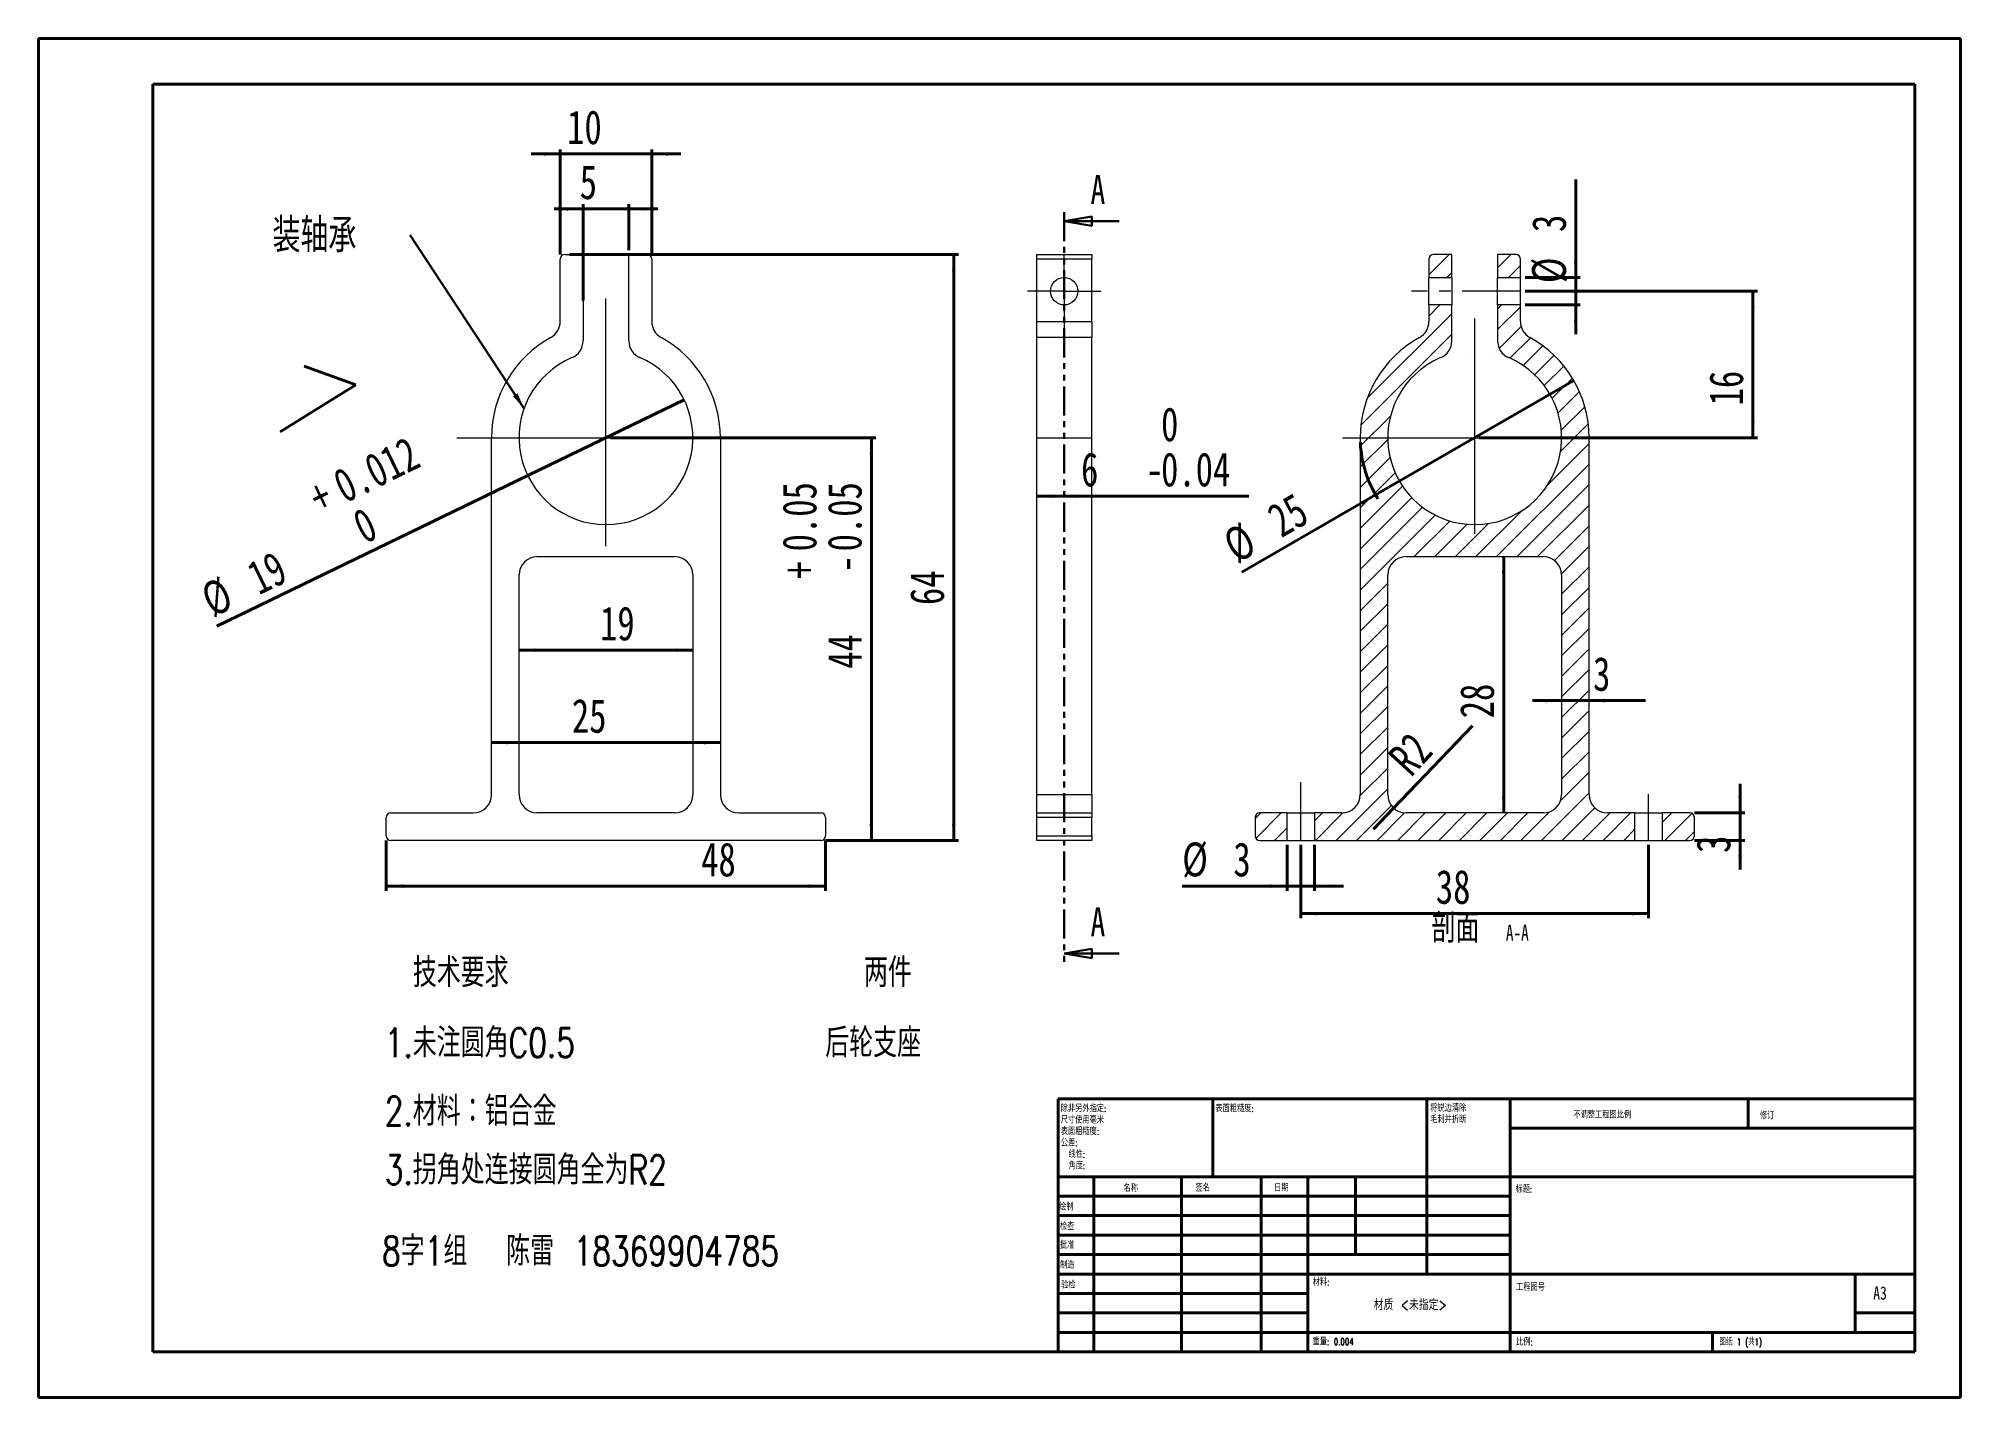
# Model space of a CAD drawing. Header units: millimetres. Extents: x 0 to 420, y 0 to 297.
import ezdxf

# ---------------------------------------------------------------- set-up
doc = ezdxf.new("R2010")
doc.units = ezdxf.units.MM
doc.linetypes.add('CENTERX2', pattern=[20.32, 12.7, -2.54, 2.54, -2.54])
doc.linetypes.add('PHANTOM', pattern=[12.7, 6.35, -1.27, 1.27, -1.27, 1.27, -1.27])
doc.layers.add('FORMAT', color=7, linetype='Continuous', lineweight=60)
doc.layers.add('尺寸线', color=7, linetype='Continuous', lineweight=40)
doc.styles.add('SLDTEXTSTYLE0', font='TXT', dxfattribs={"width": 0.75, "bigfont": 'bigfont'})
doc.styles.add('SLDTEXTSTYLE1', font='TXT', dxfattribs={"width": 0.75})
doc.styles.add('SLDTEXTSTYLE2', font='TXT', dxfattribs={"width": 0.694444, "bigfont": 'bigfont'})
doc.styles.add('SLDTEXTSTYLE3', font='TXT', dxfattribs={"width": 0.7})
doc.dimstyles.new('SLDDIMSTYLE0', dxfattribs={"dimtxt": 7.408333, "dimasz": 3.556, "dimexe": 0, "dimexo": 0.0625, "dimgap": 1.852083, "dimtad": 1, "dimlfac": 0.5, "dimrnd": 1e-09, "dimzin": 12, "dimdsep": 46, "dimtxsty": 'SLDTEXTSTYLE1', "dimsah": 1, "dimcen": 0.09, "dimadec": 0, "dimazin": 3, "dimtol": 1, "dimtm": 0.04, "dimtfac": 1, "dimtofl": 0, "dimtmove": 0, "dimatfit": 3, "dimfxl": 0, "dimfrac": 2, "dimtolj": 1, "dimarcsym": 0})
doc.dimstyles.new('SLDDIMSTYLE1', dxfattribs={"dimtxt": 7.408333, "dimasz": 3.556, "dimexe": 0, "dimexo": 0.0625, "dimgap": 1.852083, "dimtad": 1, "dimlfac": 0.5, "dimrnd": 1e-09, "dimzin": 12, "dimdsep": 46, "dimtxsty": 'SLDTEXTSTYLE1', "dimsah": 1, "dimcen": 0.09, "dimadec": 0, "dimazin": 3, "dimtfac": 1, "dimtofl": 0, "dimtmove": 0, "dimatfit": 3, "dimfxl": 0, "dimfrac": 2, "dimtolj": 1, "dimtzin": 12, "dimarcsym": 0})
doc.dimstyles.new('SLDDIMSTYLE2', dxfattribs={"dimtxt": 7.408333, "dimasz": 3.556, "dimexe": 0, "dimexo": 0.0625, "dimgap": 1.852083, "dimtad": 1, "dimlfac": 0.5, "dimrnd": 1e-09, "dimzin": 12, "dimdsep": 46, "dimtxsty": 'SLDTEXTSTYLE1', "dimsah": 1, "dimcen": 0.09, "dimadec": 0, "dimazin": 3, "dimtfac": 1, "dimtmove": 0, "dimatfit": 0, "dimfxl": 0, "dimfrac": 2, "dimtolj": 1, "dimtzin": 12, "dimarcsym": 0})
doc.dimstyles.new('SLDDIMSTYLE3', dxfattribs={"dimtxt": 7.408333, "dimasz": 3.556, "dimexe": 0, "dimexo": 0.0625, "dimgap": 1.852083, "dimtad": 1, "dimlfac": 0.5, "dimrnd": 1e-09, "dimzin": 12, "dimdsep": 46, "dimtxsty": 'SLDTEXTSTYLE1', "dimsah": 1, "dimcen": 0, "dimadec": 0, "dimazin": 3, "dimtfac": 1, "dimtofl": 0, "dimtmove": 1, "dimatfit": 3, "dimfxl": 0, "dimfrac": 2, "dimtolj": 1, "dimtzin": 12, "dimarcsym": 0})
doc.dimstyles.new('SLDDIMSTYLE4', dxfattribs={"dimtxt": 7.408333, "dimasz": 3.556, "dimexe": 0, "dimexo": 0.0625, "dimgap": 1.852083, "dimtad": 1, "dimlfac": 0.5, "dimrnd": 1e-09, "dimzin": 12, "dimdsep": 46, "dimtxsty": 'SLDTEXTSTYLE1', "dimblk1": 'NONE', "dimsah": 1, "dimcen": 0, "dimadec": 0, "dimazin": 3, "dimtfac": 1, "dimtmove": 0, "dimatfit": 3, "dimldrblk": 'NONE', "dimfxl": 0, "dimfrac": 2, "dimtolj": 1, "dimtzin": 12, "dimarcsym": 0})
doc.dimstyles.new('SLDDIMSTYLE5', dxfattribs={"dimtxt": 7.408333, "dimasz": 3.556, "dimexe": 0, "dimexo": 0.0625, "dimgap": 1.852083, "dimtad": 1, "dimlfac": 0.5, "dimrnd": 1e-09, "dimzin": 12, "dimdsep": 46, "dimtxsty": 'SLDTEXTSTYLE1', "dimsah": 1, "dimcen": 0.09, "dimadec": 0, "dimazin": 3, "dimtol": 1, "dimtp": 0.05, "dimtm": 0.05, "dimtfac": 1, "dimtofl": 0, "dimtmove": 0, "dimatfit": 3, "dimfxl": 0, "dimfrac": 2, "dimtolj": 1, "dimarcsym": 0})
doc.dimstyles.new('SLDDIMSTYLE6', dxfattribs={"dimtxt": 7.408333, "dimasz": 3.556, "dimexe": 0, "dimexo": 0.0625, "dimgap": 1.852083, "dimtad": 1, "dimdec": 3, "dimlfac": 0.5, "dimrnd": 1e-09, "dimzin": 12, "dimdsep": 46, "dimtxsty": 'SLDTEXTSTYLE1', "dimblk1": 'NONE', "dimsah": 1, "dimcen": 0, "dimadec": 0, "dimazin": 3, "dimtol": 1, "dimtp": 0.012, "dimtfac": 1, "dimtdec": 3, "dimtmove": 0, "dimatfit": 3, "dimldrblk": 'NONE', "dimfxl": 0, "dimfrac": 2, "dimtolj": 1, "dimarcsym": 0})
doc.dimstyles.new('SLDDIMSTYLE7', dxfattribs={"dimtxt": 0, "dimasz": 3.556, "dimexe": 0, "dimexo": 0.0625, "dimgap": 0, "dimtad": 0, "dimtih": 1, "dimtoh": 1, "dimdec": 0, "dimrnd": 1e-09, "dimzin": 0, "dimdsep": 46, "dimtxsty": 'Standard', "dimsah": 1, "dimcen": 0.09, "dimadec": 0, "dimazin": 0, "dimtfac": 3.556, "dimtdec": 0, "dimtofl": 0, "dimtmove": 0, "dimatfit": 3, "dimfxl": 0, "dimfrac": 2, "dimtolj": 1, "dimtzin": 0, "dimarcsym": 0})

# ---------------------------------------------------------------- blocks, each defined once
blk = doc.blocks.new('SW_NOTE_0')
at = {"color": 0, "linetype": 'Continuous', "lineweight": 0, "char_height": 1.5, "attachment_point": 1, "style": 'SLDTEXTSTYLE0'}
for s, insert in [('\\M+18FAB锐边\\M+190B4\\M+18F9C', (0, 1.93)), ('\\M+196D1\\M+18E68\\M+19BF3\\M+190DC\\M+19266', (0, -0.57))]:
    blk.add_mtext(s, dxfattribs=dict(at, insert=insert))
blk = doc.blocks.new('SW_NOTE_1')
at = {"color": 0, "linetype": 'Continuous', "lineweight": 0, "char_height": 1.5, "attachment_point": 1, "style": 'SLDTEXTSTYLE0'}
for s, insert in [('\\M+18F9C\\M+194F1另\\M+18A4F\\M+18E77\\M+192E8:', (0, 1.93)), ('\\M+1955C\\M+196CA\\M+19165糙\\M+19378:', (0, -3.07)), ('\\M+18EDA\\M+190A1\\M+18E67\\M+19770\\M+19F7C\\M+195C4', (0, -0.57)), ('\\M+18CF6\\M+18DB7:', (0, -5.57)), ('线\\M+190AB:', (1.69, -8.07)), ('\\M+18A70\\M+19378:', (1.69, -10.57))]:
    blk.add_mtext(s, dxfattribs=dict(at, insert=insert))
blk = doc.blocks.new('_D')
at = {"layer": '尺寸线'}
for p, q in [((218.22, 197.19), (230.22, 197.19)), ((230.22, 197.19), (264.54, 197.19))]:
    blk.add_line(p, q, dxfattribs=at)
for points in [[(218.22, 197.19), (221.77, 196.8), (221.77, 197.57)], [(230.22, 197.19), (226.66, 197.57), (226.66, 196.8)]]:
    blk.add_solid(points, dxfattribs=at)
at = {"layer": '尺寸线', "attachment_point": 1, "style": 'SLDTEXTSTYLE1'}
for s, insert, char_height in [('0', (245.39, 216.61, 0.2), 7.41), ('6', (227.9, 206.74, 0.2), 7.41), ('0.04', (245.39, 206.74, 0.2), 7.408), ('-', (242.11, 206.74, 0.2), 7.41)]:
    blk.add_mtext(s, dxfattribs=dict(at, insert=insert, char_height=char_height))
blk = doc.blocks.new('SW_CENTERMARKSYMBOL_0')
at = {"color": 0, "linetype": 'Continuous', "lineweight": 0}
for p, q in [((0, 5), (0, 8)), ((0, 0), (0, 5)), ((-5, 0), (-8, 0)), ((0, 0), (-5, 0)), ((0, 0), (0, -5)), ((0, 0), (5, 0)), ((5, 0), (8, 0)), ((0, -5), (0, -8))]:
    blk.add_line(p, q, dxfattribs=at)
blk = doc.blocks.new('_CLOSED')
at = {"color": 0, "linetype": 'ByBlock', "lineweight": -2}
for p, q in [((-1, 0.166667), (0, 0)), ((-1, 0.166667), (-1, -0.166667)), ((0, 0), (-1, -0.166667)), ((0, 0), (-1, 0))]:
    blk.add_line(p, q, dxfattribs=at)
blk = doc.blocks.new('_D_1')
at = {"layer": '尺寸线'}
for p, q in [((324.91, 241.97), (375.7, 241.97)), ((374.7, 209.97), (374.7, 241.97)), ((314.91, 209.97), (375.7, 209.97))]:
    blk.add_line(p, q, dxfattribs=at)
for points in [[(374.7, 241.97), (374.32, 238.42), (375.08, 238.42)], [(374.7, 209.97), (375.08, 213.53), (374.32, 213.53)]]:
    blk.add_solid(points, dxfattribs=at)
at = {"layer": '尺寸线', "insert": (365.15, 217.02, 0.2), "char_height": 7.408, "attachment_point": 1, "rotation": 90, "style": 'SLDTEXTSTYLE1'}
blk.add_mtext('16', dxfattribs=at)
blk = doc.blocks.new('_D_2')
at = {"layer": '尺寸线'}
for p, q in [((275.91, 120.97), (275.91, 104.97)), ((351.91, 120.97), (351.91, 104.97)), ((275.91, 105.97), (351.91, 105.97))]:
    blk.add_line(p, q, dxfattribs=at)
for points in [[(275.91, 105.97), (279.47, 105.59), (279.47, 106.35)], [(351.91, 105.97), (348.35, 106.35), (348.35, 105.59)]]:
    blk.add_solid(points, dxfattribs=at)
at = {"layer": '尺寸线', "insert": (305.43, 115.52, 0.2), "char_height": 7.408, "attachment_point": 1, "style": 'SLDTEXTSTYLE1'}
blk.add_mtext('38', dxfattribs=at)
blk = doc.blocks.new('_D_3')
at = {"layer": '尺寸线'}
for p, q in [((335.99, 244.97), (335.99, 266.4)), ((324.91, 244.97), (336.99, 244.97)), ((335.99, 238.97), (335.99, 244.97)), ((324.91, 238.97), (336.99, 238.97)), ((335.99, 238.97), (335.99, 232.62))]:
    blk.add_line(p, q, dxfattribs=at)
for points in [[(335.99, 244.97), (336.37, 248.53), (335.61, 248.53)], [(335.99, 238.97), (335.61, 235.42), (336.37, 235.42)]]:
    blk.add_solid(points, dxfattribs=at)
at = {"layer": '尺寸线', "attachment_point": 1, "rotation": 90, "style": 'SLDTEXTSTYLE1'}
for s, insert, char_height in [('3', (326.44, 254.92, 9.2), 7.41), ('%%c', (326.44, 243.73, 9.2), 7.408)]:
    blk.add_mtext(s, dxfattribs=dict(at, insert=insert, char_height=char_height))
blk = doc.blocks.new('_D_4')
at = {"layer": '尺寸线'}
for p, q in [((272.91, 120.97), (272.91, 110.97)), ((278.91, 120.97), (278.91, 110.97)), ((272.91, 111.97), (250, 111.97)), ((278.91, 111.97), (272.91, 111.97)), ((278.91, 111.97), (285.26, 111.97))]:
    blk.add_line(p, q, dxfattribs=at)
for points in [[(272.91, 111.97), (269.35, 112.35), (269.35, 111.59)], [(278.91, 111.97), (282.47, 111.59), (282.47, 112.35)]]:
    blk.add_solid(points, dxfattribs=at)
at = {"layer": '尺寸线', "attachment_point": 1, "style": 'SLDTEXTSTYLE1'}
for s, insert, char_height in [('%%c', (250, 121.52, 9.2), 7.408), ('3', (261.19, 121.52, 9.2), 7.41)]:
    blk.add_mtext(s, dxfattribs=dict(at, insert=insert, char_height=char_height))
blk = doc.blocks.new('_D_5')
at = {"layer": '尺寸线'}
for p, q in [((371.91, 127.97), (371.91, 134.32)), ((361.91, 127.97), (372.91, 127.97)), ((371.91, 127.97), (371.91, 121.97)), ((361.91, 121.97), (372.91, 121.97)), ((371.91, 121.97), (371.91, 115.62))]:
    blk.add_line(p, q, dxfattribs=at)
for points in [[(371.91, 127.97), (372.29, 131.53), (371.53, 131.53)], [(371.91, 121.97), (371.53, 118.42), (372.29, 118.42)]]:
    blk.add_solid(points, dxfattribs=at)
at = {"layer": '尺寸线', "insert": (362.36, 119.23, 9.2), "char_height": 7.41, "attachment_point": 1, "rotation": 90, "style": 'SLDTEXTSTYLE1'}
blk.add_mtext('3', dxfattribs=at)
blk = doc.blocks.new('_D_6')
at = {"layer": '尺寸线'}
for p, q in [((332.91, 152.51), (326.56, 152.51)), ((332.91, 152.51), (338.91, 152.51)), ((338.91, 152.51), (351.25, 152.51))]:
    blk.add_line(p, q, dxfattribs=at)
for points in [[(332.91, 152.51), (329.35, 152.89), (329.35, 152.13)], [(338.91, 152.51), (342.47, 152.13), (342.47, 152.89)]]:
    blk.add_solid(points, dxfattribs=at)
at = {"layer": '尺寸线', "insert": (339.77, 162.06, 9.2), "char_height": 7.41, "attachment_point": 1, "style": 'SLDTEXTSTYLE1'}
blk.add_mtext('3', dxfattribs=at)
blk = doc.blocks.new('_D_7')
at = {"layer": '尺寸线'}
for q in [(313.41, 147), (291.81, 124.44)]:
    blk.add_line((296.2, 129.03), q, dxfattribs=at)
blk.add_solid([(296.2, 129.03), (293.47, 126.72), (294.02, 126.2)], dxfattribs=at)
at = {"layer": '尺寸线', "insert": (294.55, 140.59, 9.2), "char_height": 7.408, "attachment_point": 1, "rotation": 47.4123, "style": 'SLDTEXTSTYLE1'}
blk.add_mtext('R2', dxfattribs=at)
blk = doc.blocks.new('_D_8')
at = {"layer": '尺寸线'}
blk.add_line((320.25, 183.97), (320.25, 127.97), dxfattribs=at)
for points in [[(320.25, 183.97), (319.87, 180.42), (320.63, 180.42)], [(320.25, 127.97), (320.63, 131.53), (319.87, 131.53)]]:
    blk.add_solid(points, dxfattribs=at)
at = {"layer": '尺寸线', "insert": (310.7, 148.66, 9.2), "char_height": 7.408, "attachment_point": 1, "rotation": 90, "style": 'SLDTEXTSTYLE1'}
blk.add_mtext('28', dxfattribs=at)
blk = doc.blocks.new('_D_9')
at = {"layer": '尺寸线'}
for q in [(335.56, 222.47), (263, 180.58)]:
    blk.add_line((292.26, 197.47), q, dxfattribs=at)
blk.add_arc((313.91, 209.97), 25, 182.2906, 212.2906, dxfattribs=at)
blk.add_solid([(292.26, 197.47), (288.99, 196.02), (289.37, 195.36)], dxfattribs=at)
at = {"layer": '尺寸线', "char_height": 7.408, "attachment_point": 1, "rotation": 30, "style": 'SLDTEXTSTYLE1'}
for s, insert in [('25', (267.94, 194.4, 9.2)), ('%%c', (258.25, 188.8, 9.2))]:
    blk.add_mtext(s, dxfattribs=dict(at, insert=insert))
blk = doc.blocks.new('_NONE')
blk = doc.blocks.new('SW_NOTE_2')
at = {"layer": 'FORMAT', "color": 0, "attachment_point": 2}
for s, insert, char_height, style in [('\\M+19655\\M+196CA', (8.33, 8.19), 6.35, 'SLDTEXTSTYLE0'), ('A-A', (21.86, 5.8), 3.5, 'SLDTEXTSTYLE3')]:
    blk.add_mtext(s, dxfattribs=dict(at, insert=insert, char_height=char_height, style=style))
blk = doc.blocks.new('_D_10')
at = {"layer": '尺寸线'}
for p, q in [((125.09, 209.97), (183.09, 209.97)), ((182.09, 121.97), (182.09, 209.97)), ((172.09, 121.97), (183.09, 121.97))]:
    blk.add_line(p, q, dxfattribs=at)
for points in [[(182.09, 209.97), (181.71, 206.42), (182.47, 206.42)], [(182.09, 121.97), (182.47, 125.53), (181.71, 125.53)]]:
    blk.add_solid(points, dxfattribs=at)
at = {"layer": '尺寸线', "attachment_point": 1, "rotation": 90, "style": 'SLDTEXTSTYLE1'}
for s, insert, char_height in [('0.05', (162.66, 185.13, 6.2), 7.408), ('0.05', (172.54, 185.13, 6.2), 7.408), ('+', (162.66, 179.14, 6.2), 7.41), ('-', (172.54, 180.5, 6.2), 7.41), ('44', (172.54, 159.46, 6.2), 7.408)]:
    blk.add_mtext(s, dxfattribs=dict(at, insert=insert, char_height=char_height))
blk = doc.blocks.new('_D_11')
at = {"layer": '尺寸线'}
for p, q in [((116.09, 249.97), (201.09, 249.97)), ((200.09, 121.97), (200.09, 249.97)), ((172.09, 121.97), (201.09, 121.97))]:
    blk.add_line(p, q, dxfattribs=at)
for points in [[(200.09, 249.97), (199.71, 246.42), (200.47, 246.42)], [(200.09, 121.97), (200.47, 125.53), (199.71, 125.53)]]:
    blk.add_solid(points, dxfattribs=at)
at = {"layer": '尺寸线', "insert": (190.54, 173.39, 6.2), "char_height": 7.408, "attachment_point": 1, "rotation": 90, "style": 'SLDTEXTSTYLE1'}
blk.add_mtext('64', dxfattribs=at)
blk = doc.blocks.new('_D_12')
at = {"layer": '尺寸线'}
blk.add_line((105.09, 163.54), (143.09, 163.54), dxfattribs=at)
for points in [[(105.09, 163.54), (108.64, 163.16), (108.64, 163.92)], [(143.09, 163.54), (139.53, 163.92), (139.53, 163.16)]]:
    blk.add_solid(points, dxfattribs=at)
at = {"layer": '尺寸线', "insert": (122.8, 173.09, 6.2), "char_height": 7.408, "attachment_point": 1, "style": 'SLDTEXTSTYLE1'}
blk.add_mtext('19', dxfattribs=at)
blk = doc.blocks.new('_D_13')
at = {"layer": '尺寸线'}
for p, q in [((119.09, 239.97), (119.09, 260.97)), ((129.09, 250.97), (129.09, 260.97)), ((119.09, 259.97), (112.74, 259.97)), ((119.09, 259.97), (129.09, 259.97)), ((129.09, 259.97), (135.44, 259.97))]:
    blk.add_line(p, q, dxfattribs=at)
for points in [[(119.09, 259.97), (115.53, 260.35), (115.53, 259.59)], [(129.09, 259.97), (132.64, 259.59), (132.64, 260.35)]]:
    blk.add_solid(points, dxfattribs=at)
at = {"layer": '尺寸线', "insert": (118.35, 269.52, 6.2), "char_height": 7.41, "attachment_point": 1, "style": 'SLDTEXTSTYLE1'}
blk.add_mtext('5', dxfattribs=at)
blk = doc.blocks.new('_D_14')
at = {"layer": '尺寸线'}
for p, q in [((114.09, 271.97), (107.74, 271.97)), ((114.09, 249.97), (114.09, 272.97)), ((114.09, 271.97), (134.09, 271.97)), ((134.09, 249.97), (134.09, 272.97)), ((134.09, 271.97), (140.44, 271.97))]:
    blk.add_line(p, q, dxfattribs=at)
for points in [[(114.09, 271.97), (110.53, 272.35), (110.53, 271.59)], [(134.09, 271.97), (137.64, 271.59), (137.64, 272.35)]]:
    blk.add_solid(points, dxfattribs=at)
at = {"layer": '尺寸线', "insert": (115.61, 281.52, 6.2), "char_height": 7.408, "attachment_point": 1, "style": 'SLDTEXTSTYLE1'}
blk.add_mtext('10', dxfattribs=at)
blk = doc.blocks.new('_D_15')
at = {"layer": '尺寸线'}
for q in [(141.19, 218.25), (39.03, 168.8)]:
    blk.add_line((106.99, 201.69), q, dxfattribs=at)
blk.add_solid([(106.99, 201.69), (103.62, 200.49), (103.95, 199.8)], dxfattribs=at)
at = {"layer": '尺寸线', "attachment_point": 1, "rotation": 25.8312, "style": 'SLDTEXTSTYLE1'}
for s, insert, char_height in [('0.012', (63.79, 202.24, 6.2), 7.408), ('+', (58.4, 199.63, 6.2), 7.41), ('0', (68.09, 193.35, 6.2), 7.41), ('19', (44.99, 182.16, 6.2), 7.408), ('%%c', (34.92, 177.29, 6.2), 7.408)]:
    blk.add_mtext(s, dxfattribs=dict(at, insert=insert, char_height=char_height))
blk = doc.blocks.new('_D_16')
at = {"layer": '尺寸线'}
blk.add_line((99.09, 143.34), (149.09, 143.34), dxfattribs=at)
for points in [[(99.09, 143.34), (102.64, 142.96), (102.64, 143.72)], [(149.09, 143.34), (145.53, 143.72), (145.53, 142.96)]]:
    blk.add_solid(points, dxfattribs=at)
at = {"layer": '尺寸线', "insert": (116.64, 152.89, 6.2), "char_height": 7.408, "attachment_point": 1, "style": 'SLDTEXTSTYLE1'}
blk.add_mtext('25', dxfattribs=at)
blk = doc.blocks.new('_D_17')
at = {"layer": '尺寸线'}
for p, q in [((76.09, 121.97), (76.09, 110.97)), ((172.09, 121.97), (172.09, 110.97)), ((76.09, 111.97), (172.09, 111.97))]:
    blk.add_line(p, q, dxfattribs=at)
for points in [[(76.09, 111.97), (79.64, 111.59), (79.64, 112.35)], [(172.09, 111.97), (168.53, 112.35), (168.53, 111.59)]]:
    blk.add_solid(points, dxfattribs=at)
at = {"layer": '尺寸线', "insert": (144.89, 121.52, 6.2), "char_height": 7.408, "attachment_point": 1, "style": 'SLDTEXTSTYLE1'}
blk.add_mtext('48', dxfattribs=at)
blk = doc.blocks.new('SW_NOTE_3')
at = {"layer": 'FORMAT', "color": 0, "insert": (-30.12, 3.73), "char_height": 7.4083, "attachment_point": 1, "style": 'SLDTEXTSTYLE0'}
blk.add_mtext('\\M+19195轴\\M+18FB3', dxfattribs=at)

msp = doc.modelspace()

# ---------------------------------------------------------------- hatches: boundary and pattern name
at = {"linetype": 'Continuous', "lineweight": 0}
h = msp.add_hatch(dxfattribs=at)
h.set_pattern_fill('ANSI31', style=0)
edge = h.paths.add_edge_path(flags=0)
edge.add_arc((304.9107, 248.9722), 1, 90, 180)
edge.add_line((303.9107, 248.9722), (303.9107, 244.9722))
edge.add_line((303.9107, 244.9722), (308.9107, 244.9722))
edge.add_line((308.9107, 244.9722), (308.9107, 249.9722))
edge.add_line((308.9107, 249.9722), (304.9107, 249.9722))
h = msp.add_hatch(dxfattribs=at)
h.set_pattern_fill('ANSI31', style=0)
edge = h.paths.add_edge_path(flags=0)
edge.add_arc((322.9107, 248.9722), 1, 0, 90)
edge.add_line((322.9107, 249.9722), (318.9107, 249.9722))
edge.add_line((318.9107, 249.9722), (318.9107, 244.9722))
edge.add_line((318.9107, 244.9722), (323.9107, 244.9722))
edge.add_line((323.9107, 244.9722), (323.9107, 248.9722))
h = msp.add_hatch(dxfattribs=at)
h.set_pattern_fill('ANSI31', style=0)
edge = h.paths.add_edge_path(flags=0)
edge.add_line((278.9107, 127.9722), (278.9107, 121.9722))
edge.add_line((278.9107, 121.9722), (348.9107, 121.9722))
edge.add_line((348.9107, 121.9722), (348.9107, 127.9722))
edge.add_line((348.9107, 127.9722), (342.9107, 127.9722))
edge.add_arc((342.9107, 131.9722), 4, 180, 270, ccw=False)
edge.add_line((338.9107, 131.9722), (338.9107, 209.9722))
edge.add_arc((313.9107, 209.9722), 25, 0, 61.134273)
edge.add_arc((327.9107, 235.3691), 4, 180, 241.134273, ccw=False)
edge.add_line((323.9107, 235.3691), (323.9107, 238.9722))
edge.add_line((323.9107, 238.9722), (318.9107, 238.9722))
edge.add_line((318.9107, 238.9722), (318.9107, 231.1382))
edge.add_arc((322.9107, 231.1382), 4, 180, 246.964316)
edge.add_arc((313.9107, 209.9722), 19, -246.964316, 66.964316, ccw=False)
edge.add_arc((304.9107, 231.1382), 4, 293.035684, 360)
edge.add_line((308.9107, 231.1382), (308.9107, 238.9722))
edge.add_line((308.9107, 238.9722), (303.9107, 238.9722))
edge.add_line((303.9107, 238.9722), (303.9107, 235.3691))
edge.add_arc((299.9107, 235.3691), 4, 298.865727, 360, ccw=False)
edge.add_arc((313.9107, 209.9722), 25, 118.865727, 180)
edge.add_line((288.9107, 209.9722), (288.9107, 131.9722))
edge.add_arc((284.9107, 131.9722), 4, 270, 360, ccw=False)
edge.add_line((284.9107, 127.9722), (278.9107, 127.9722))
edge = h.paths.add_edge_path(flags=0)
edge.add_line((298.9107, 183.9722), (328.9107, 183.9722))
edge.add_arc((328.9107, 179.9722), 4, 0, 90, ccw=False)
edge.add_line((332.9107, 179.9722), (332.9107, 131.9722))
edge.add_arc((328.9107, 131.9722), 4, 270, 360, ccw=False)
edge.add_line((328.9107, 127.9722), (298.9107, 127.9722))
edge.add_arc((298.9107, 131.9722), 4, 180, 270, ccw=False)
edge.add_line((294.9107, 131.9722), (294.9107, 179.9722))
edge.add_arc((298.9107, 179.9722), 4, 90, 180, ccw=False)
h = msp.add_hatch(dxfattribs=at)
h.set_pattern_fill('ANSI31', style=0)
edge = h.paths.add_edge_path(flags=0)
edge.add_arc((266.9107, 122.9722), 1, 180, 270)
edge.add_line((266.9107, 121.9722), (272.9107, 121.9722))
edge.add_line((272.9107, 121.9722), (272.9107, 127.9722))
edge.add_line((272.9107, 127.9722), (266.9107, 127.9722))
edge.add_arc((266.9107, 126.9722), 1, 90, 180)
edge.add_line((265.9107, 126.9722), (265.9107, 122.9722))
h = msp.add_hatch(dxfattribs=at)
h.set_pattern_fill('ANSI31', style=0)
edge = h.paths.add_edge_path(flags=0)
edge.add_line((354.9107, 127.9722), (354.9107, 121.9722))
edge.add_line((354.9107, 121.9722), (360.9107, 121.9722))
edge.add_arc((360.9107, 122.9722), 1, 270, 360)
edge.add_line((361.9107, 122.9722), (361.9107, 126.9722))
edge.add_arc((360.9107, 126.9722), 1, 0, 90)
edge.add_line((360.9107, 127.9722), (354.9107, 127.9722))

# ---------------------------------------------------------------- linework, layer by layer
at = {"color": 7, "linetype": 'Continuous', "lineweight": 40}
for p, q in [((0.0788, 0.2148), (0.0788, 297.2148)), ((0.0788, 297.2148), (420.0788, 297.2148)), ((420.0788, 0.2148), (420.0788, 297.2148)), ((25.0788, 10.2148), (25.0788, 287.2148)), ((25.0788, 287.2148), (410.0788, 287.2148)), ((410.0788, 287.2148), (410.0788, 10.2148)), ((222.8788, 65.4648), (410.0788, 65.4648)), ((222.8788, 65.4648), (222.8788, 10.2148)), ((256.6788, 48.4648), (256.6788, 65.4648)), ((303.4788, 65.4648), (303.4788, 27.2148)), ((321.6788, 65.4648), (321.6788, 10.2148)), ((373.6788, 59.0898), (373.6788, 65.4648)), ((410.0788, 59.0898), (321.6788, 59.0898)), ((410.0788, 48.4648), (222.8788, 48.4648)), ((230.6788, 48.4648), (230.6788, 10.2148)), ((249.8698, 48.4648), (249.8698, 10.2148)), ((267.2778, 48.4648), (267.2778, 10.2148)), ((277.4788, 10.2148), (277.4788, 48.4648)), ((287.8788, 31.4648), (287.8788, 48.4648)), ((321.6788, 44.2148), (222.8788, 44.2148)), ((321.6788, 39.9648), (222.8788, 39.9648)), ((321.6788, 35.7148), (222.8788, 35.7148)), ((321.6788, 31.4648), (222.8788, 31.4648)), ((277.4788, 27.2148), (222.8788, 27.2148)), ((277.4788, 27.2148), (410.0788, 27.2148)), ((397.0788, 14.4648), (397.0788, 27.2148)), ((277.4788, 22.9647), (222.8788, 22.9647)), ((277.4788, 18.7148), (222.8788, 18.7148)), ((410.0788, 18.7148), (397.0788, 18.7148)), ((222.8788, 14.4648), (410.0788, 14.4648)), ((365.8788, 10.2148), (365.8788, 14.4648)), ((25.0788, 10.2148), (410.0788, 10.2148)), ((0.0788, 0.2148), (420.0788, 0.2148))]:
    msp.add_line(p, q, dxfattribs=at)
at = {"color": 7, "linetype": 'PHANTOM', "lineweight": 30}
msp.add_line((224.2189, 259.2724), (224.2189, 95.244), dxfattribs=at)
at = {"color": 7, "linetype": 'Continuous', "lineweight": 30}
for p, q in [((236.2189, 257.2724), (224.2189, 257.2724)), ((236.2189, 97.244), (224.2189, 97.244))]:
    msp.add_line(p, q, dxfattribs=at)
at = {"color": 7, "linetype": 'Continuous', "lineweight": 15}
for p, q in [((114.0875, 235.3691), (114.0875, 248.9722)), ((115.0875, 249.9722), (119.0875, 249.9722)), ((119.0875, 249.9722), (119.0875, 231.1382)), ((129.0875, 249.9722), (133.0875, 249.9722)), ((129.0875, 231.1382), (129.0875, 249.9722)), ((134.0875, 248.9722), (134.0875, 235.3691)), ((218.2189, 249.9722), (230.2189, 249.9722)), ((218.2189, 248.9722), (218.2189, 249.9722)), ((230.2189, 248.9722), (218.2189, 248.9722)), ((218.2189, 235.3691), (218.2189, 248.9722)), ((230.2189, 249.9722), (230.2189, 248.9722)), ((230.2189, 235.3691), (230.2189, 248.9722)), ((303.9107, 248.9722), (303.9107, 244.9722)), ((308.9107, 249.9722), (304.9107, 249.9722)), ((308.9107, 244.9722), (308.9107, 249.9722)), ((318.9107, 249.9722), (318.9107, 244.9722)), ((322.9107, 249.9722), (318.9107, 249.9722)), ((323.9107, 244.9722), (323.9107, 248.9722)), ((303.9107, 238.9722), (303.9107, 244.9722)), ((303.9107, 244.9722), (308.9107, 244.9722)), ((308.9107, 244.9722), (308.9107, 238.9722)), ((318.9107, 244.9722), (323.9107, 244.9722)), ((318.9107, 238.9722), (318.9107, 244.9722)), ((323.9107, 238.9722), (323.9107, 244.9722)), ((218.2189, 235.3691), (230.2189, 235.3691)), ((218.2189, 231.8661), (218.2189, 235.3691)), ((230.2189, 235.3691), (230.2189, 231.8661)), ((303.9107, 238.9722), (303.9107, 235.3691)), ((308.9107, 238.9722), (303.9107, 238.9722)), ((308.9107, 231.1382), (308.9107, 238.9722)), ((318.9107, 238.9722), (318.9107, 231.1382)), ((323.9107, 238.9722), (318.9107, 238.9722)), ((323.9107, 235.3691), (323.9107, 238.9722)), ((230.2189, 231.8661), (218.2189, 231.8661)), ((218.2189, 209.9722), (218.2189, 231.8661)), ((230.2189, 209.9722), (230.2189, 231.8661)), ((99.0875, 131.9722), (99.0875, 209.9722)), ((149.0875, 209.9722), (149.0875, 131.9722)), ((218.2189, 209.9722), (230.2189, 209.9722)), ((218.2189, 131.9722), (218.2189, 209.9722)), ((230.2189, 131.9722), (230.2189, 209.9722)), ((288.9107, 209.9722), (288.9107, 131.9722)), ((338.9107, 131.9722), (338.9107, 209.9722)), ((109.0875, 183.9722), (139.0875, 183.9722)), ((298.9107, 183.9722), (328.9107, 183.9722)), ((105.0875, 131.9722), (105.0875, 179.9722)), ((143.0875, 179.9722), (143.0875, 131.9722)), ((294.9107, 131.9722), (294.9107, 179.9722)), ((332.9107, 179.9722), (332.9107, 131.9722)), ((218.2189, 131.9722), (230.2189, 131.9722)), ((218.2189, 127.9722), (218.2189, 131.9722)), ((230.2189, 131.9722), (230.2189, 127.9722)), ((76.0875, 122.9722), (76.0875, 126.9722)), ((77.0875, 127.9722), (95.0875, 127.9722)), ((139.0875, 127.9722), (109.0875, 127.9722)), ((153.0875, 127.9722), (171.0875, 127.9722)), ((172.0875, 126.9722), (172.0875, 122.9722)), ((218.2189, 127.9722), (230.2189, 127.9722)), ((218.2189, 126.9722), (218.2189, 127.9722)), ((230.2189, 126.9722), (218.2189, 126.9722)), ((218.2189, 122.9722), (218.2189, 126.9722)), ((230.2189, 127.9722), (230.2189, 126.9722)), ((230.2189, 122.9722), (230.2189, 126.9722)), ((265.9107, 126.9722), (265.9107, 122.9722)), ((272.9107, 127.9722), (266.9107, 127.9722)), ((272.9107, 121.9722), (272.9107, 127.9722)), ((272.9107, 127.9722), (278.9107, 127.9722)), ((284.9107, 127.9722), (278.9107, 127.9722)), ((278.9107, 127.9722), (278.9107, 121.9722)), ((328.9107, 127.9722), (298.9107, 127.9722)), ((348.9107, 127.9722), (342.9107, 127.9722)), ((348.9107, 121.9722), (348.9107, 127.9722)), ((348.9107, 127.9722), (354.9107, 127.9722)), ((360.9107, 127.9722), (354.9107, 127.9722)), ((354.9107, 127.9722), (354.9107, 121.9722)), ((361.9107, 122.9722), (361.9107, 126.9722)), ((171.0875, 121.9722), (77.0875, 121.9722)), ((218.2189, 122.9722), (230.2189, 122.9722)), ((218.2189, 121.9722), (218.2189, 122.9722)), ((230.2189, 121.9722), (218.2189, 121.9722)), ((230.2189, 122.9722), (230.2189, 121.9722)), ((266.9107, 121.9722), (272.9107, 121.9722)), ((272.9107, 121.9722), (278.9107, 121.9722)), ((278.9107, 121.9722), (348.9107, 121.9722)), ((348.9107, 121.9722), (354.9107, 121.9722)), ((354.9107, 121.9722), (360.9107, 121.9722))]:
    msp.add_line(p, q, dxfattribs=at)
at = {"color": 7, "linetype": 'CENTERX2', "lineweight": 0}
for p, q in [((323.9107, 241.9722), (300.0993, 241.9722)), ((275.9107, 121.9722), (275.9107, 135.1749)), ((351.9107, 121.9722), (351.9107, 132.0973))]:
    msp.add_line(p, q, dxfattribs=at)
at = {"color": 7, "linetype": 'Continuous', "lineweight": 15}
msp.add_circle((224.2189, 241.9722), 3, dxfattribs=at)
for centre, radius, start, end in [((115.0875, 248.9722), 1, 90, 180), ((133.0875, 248.9722), 1, 0, 90), ((304.9107, 248.9722), 1, 90, 180), ((322.9107, 248.9722), 1, 0, 90), ((110.0875, 235.3691), 4, 298.865727, 0), ((138.0875, 235.3691), 4, 180, 241.134273), ((299.9107, 235.3691), 4, 298.865727, 0), ((327.9107, 235.3691), 4, 180, 241.134273), ((124.0875, 209.9722), 25, 118.865727, 180), ((115.0875, 231.1382), 4, 293.035684, 0), ((133.0875, 231.1382), 4, 180, 246.964316), ((124.0875, 209.9722), 25, 0, 61.134273), ((313.9107, 209.9722), 25, 118.865727, 180), ((304.9107, 231.1382), 4, 293.035684, 0), ((322.9107, 231.1382), 4, 180, 246.964316), ((313.9107, 209.9722), 25, 0, 61.134273), ((124.0875, 209.9722), 19, 113.035684, 66.964316), ((313.9107, 209.9722), 19, 113.035684, 66.964316), ((109.0875, 179.9722), 4, 90, 180), ((139.0875, 179.9722), 4, 0, 90), ((298.9107, 179.9722), 4, 90, 180), ((328.9107, 179.9722), 4, 0, 90), ((95.0875, 131.9722), 4, 270, 0), ((109.0875, 131.9722), 4, 180, 270), ((139.0875, 131.9722), 4, 270, 0), ((153.0875, 131.9722), 4, 180, 270), ((284.9107, 131.9722), 4, 270, 0), ((298.9107, 131.9722), 4, 180, 270), ((328.9107, 131.9722), 4, 270, 0), ((342.9107, 131.9722), 4, 180, 270), ((77.0875, 126.9722), 1, 90, 180), ((171.0875, 126.9722), 1, 0, 90), ((266.9107, 126.9722), 1, 90, 180), ((360.9107, 126.9722), 1, 0, 90), ((77.0875, 122.9722), 1, 180, 270), ((171.0875, 122.9722), 1, 270, 0), ((266.9107, 122.9722), 1, 180, 270), ((360.9107, 122.9722), 1, 270, 0)]:
    msp.add_arc(centre, radius, start, end, dxfattribs=at)
at = {"layer": 'FORMAT', "lineweight": 0}
for p, q in [((124.0875, 186.2669), (124.0875, 240.3889)), ((313.9107, 188.9502), (313.9107, 236.0384)), ((91.4939, 209.9722), (161.0464, 209.9722)), ((284.9928, 209.9722), (345.0479, 209.9722))]:
    msp.add_line(p, q, dxfattribs=at)
at = {"layer": '尺寸线', "lineweight": 40}
for p, q in [((58.1419, 225.6265), (69.4342, 221.486)), ((69.4342, 221.486), (52.874, 211.2595))]:
    msp.add_line(p, q, dxfattribs=at)

# ---------------------------------------------------------------- block references
at = {"color": 7, "linetype": 'Continuous', "lineweight": 30, "xscale": 6, "yscale": 6, "rotation": 180.0000000000004}
for p in [(224.2189, 257.2724), (224.2189, 97.244)]:
    msp.add_blockref('_CLOSED', p, dxfattribs=at)
at = {"color": 7, "linetype": 'Continuous', "lineweight": 0}
for name, p in [('SW_CENTERMARKSYMBOL_0', (224.2189, 241.9722)), ('SW_NOTE_1', (223.4725, 62.2022)), ('SW_NOTE_0', (304.1881, 62.2843))]:
    msp.add_blockref(name, p, dxfattribs=at)
at = {"layer": 'FORMAT'}
for name, p in [('SW_NOTE_3', (81.3378, 254.1889)), ('SW_NOTE_2', (301.3704, 97.7863))]:
    msp.add_blockref(name, p, dxfattribs=at)

# ---------------------------------------------------------------- texts
at = {"color": 7, "linetype": 'Continuous', "char_height": 6.35, "attachment_point": 1, "style": 'SLDTEXTSTYLE1'}
for insert in [(229.9588, 267.3596), (229.9588, 107.3312)]:
    msp.add_mtext('A', dxfattribs=dict(at, insert=insert))
at = {"color": 7, "linetype": 'Continuous', "lineweight": 0}
for s, insert, char_height, attachment_point, style in [('两\\M+18C8F', (180.4556, 96.2589), 6.35, 1, 'SLDTEXTSTYLE0'), ('\\M+18D40轮\\M+18E78\\M+18DC0', (171.9889, 80.9246), 6.35, 1, 'SLDTEXTSTYLE0'), ('\\M+1955C\\M+196CA\\M+19165糙\\M+19378:', (257.2501, 64.1341), 1.5, 1, 'SLDTEXTSTYLE0'), ('\\M+19573调\\M+190AE\\M+18D48\\M+192F6图\\M+194E4\\M+197E1', (335.4935, 62.7478), 1.5, 1, 'SLDTEXTSTYLE0'), ('\\M+18F43订', (376.2064, 62.5497), 1.5, 1, 'SLDTEXTSTYLE0'), ('\\M+196BC\\M+18FCC', (237.2011, 46.7163), 1.5, 1, 'SLDTEXTSTYLE0'), ('签\\M+196BC', (252.9124, 46.7765), 1.5, 1, 'SLDTEXTSTYLE0'), ('\\M+193FA\\M+18AFA', (270.0935, 46.791), 1.5, 1, 'SLDTEXTSTYLE0'), ('标题:', (322.835, 46.4931), 1.5, 1, 'SLDTEXTSTYLE0'), ('绘\\M+190A7', (223.091, 42.6445), 1.5, 1, 'SLDTEXTSTYLE0'), ('检查', (223.2893, 38.3692), 1.5, 1, 'SLDTEXTSTYLE0'), ('\\M+194E1\\M+18F79', (223.2806, 34.2791), 1.5, 1, 'SLDTEXTSTYLE0'), ('\\M+190A7\\M+191A2', (223.334, 29.9485), 1.5, 1, 'SLDTEXTSTYLE0'), ('验检', (223.5479, 25.5644), 1.5, 1, 'SLDTEXTSTYLE0'), ('\\M+18DDE\\M+197BF:', (278.5247, 26.2008), 1.5, 1, 'SLDTEXTSTYLE0'), ('\\M+18D48\\M+192F6图\\M+18D86', (322.9528, 25.0834), 1.5, 1, 'SLDTEXTSTYLE0'), ('\\M+18DDE质 <\\M+196A2\\M+18E77\\M+192E8>', (299.8453, 21.7003), 2.38125, 2, 'SLDTEXTSTYLE0'), ('A3', (400.9998, 24.5152), 2.91042, 1, 'SLDTEXTSTYLE1'), ('\\M+18F64\\M+197CA: 0.004', (278.4967, 13.1641), 1.4986, 1, 'SLDTEXTSTYLE0'), ('\\M+194E4\\M+197E1:', (322.9528, 13.1149), 1.5, 1, 'SLDTEXTSTYLE0'), ('图纸 1 (\\M+18BA41)', (367.3571, 13.1149), 1.5, 1, 'SLDTEXTSTYLE2')]:
    msp.add_mtext(s, dxfattribs=dict(at, insert=insert, char_height=char_height, attachment_point=attachment_point, style=style))
at = {"layer": 'FORMAT', "char_height": 6.35, "attachment_point": 1, "style": 'SLDTEXTSTYLE0'}
for s, insert in [('\\M+18B5A术\\M+19776\\M+18B81', (81.8954, 96.2589)), ('1.\\M+196A2\\M+1928D圆\\M+18A70C0.5', (75.7453, 80.9246)), ('2.\\M+18DDE\\M+197BF\\M+18146铝\\M+18D87\\M+18BE0', (75.7453, 65.989)), ('3.\\M+189FB\\M+18A70处连\\M+190DA圆\\M+18A70\\M+19153为R2', (75.7453, 53.1505)), ('8\\M+18E9A1组  陈\\M+1978B 18369904785', (75.157, 35.4195))]:
    msp.add_mtext(s, dxfattribs=dict(at, insert=insert))

# ---------------------------------------------------------------- dimensions: what is measured, and where the dimension line sits
at = {"layer": '尺寸线'}
for base, p1, p2, dimstyle, picture, middle in [((134.0875, 271.9722), (114.0875, 248.9722), (134.0875, 248.9722), 'SLDDIMSTYLE2', '_D_14', (124.0875, 271.9722)), ((129.0875, 259.9722), (119.0875, 238.9722), (129.0875, 249.9722), 'SLDDIMSTYLE2', '_D_13', (124.0875, 259.9722)), ((230.2189, 197.1859), (218.2189, 249.9722), (230.2189, 249.9722), 'SLDDIMSTYLE0', '_D', (246.2189, 197.1859)), ((143.0875, 163.5436), (105.0875, 179.9722), (143.0875, 179.9722), 'SLDDIMSTYLE1', '_D_12', (131.2788, 163.5436)), ((338.9107, 152.5072), (332.9107, 131.9722), (338.9107, 131.9722), 'SLDDIMSTYLE2', '_D_6', (345.5121, 152.5072)), ((149.0875, 143.3411), (99.0875, 131.9722), (149.0875, 131.9722), 'SLDDIMSTYLE1', '_D_16', (125.1141, 143.3411)), ((172.0875, 111.9722), (76.0875, 122.9722), (172.0875, 122.9722), 'SLDDIMSTYLE1', '_D_17', (153.367, 111.9722)), ((351.9107, 105.9722), (275.9107, 121.9722), (351.9107, 121.9722), 'SLDDIMSTYLE1', '_D_2', (313.9107, 105.9722))]:
    dim = msp.add_linear_dim(base=base, p1=p1, p2=p2, dimstyle=dimstyle, dxfattribs=at)
    dim.commit()
    dim.dimension.update_dxf_attribs({"geometry": picture, "text_midpoint": middle, "dimtype": 160})
dim = msp.add_linear_dim(base=(335.989, 244.9722), p1=(323.9107, 238.9722), p2=(323.9107, 244.9722), angle=90, text='%%c<>', dimstyle='SLDDIMSTYLE2', dxfattribs=at)
dim.commit()
dim.dimension.update_dxf_attribs({"geometry": '_D_3', "text_midpoint": (335.989, 255.0662), "dimtype": 160})
for base, p1, p2, dimstyle, picture, middle in [((200.0875, 249.9722), (171.0875, 121.9722), (115.0875, 249.9722), 'SLDDIMSTYLE1', '_D_11', (200.0875, 181.8671)), ((374.6982, 241.9722), (313.9107, 209.9722), (323.9107, 241.9722), 'SLDDIMSTYLE1', '_D_1', (374.6982, 225.5015)), ((182.0875, 209.9722), (171.0875, 121.9722), (124.0875, 209.9722), 'SLDDIMSTYLE5', '_D_10', (182.0875, 181.8671)), ((320.2514, 127.9722), (328.9107, 183.9722), (328.9107, 127.9722), 'SLDDIMSTYLE1', '_D_8', (320.2514, 157.1369)), ((371.9107, 121.9722), (360.9107, 127.9722), (360.9107, 121.9722), 'SLDDIMSTYLE2', '_D_5', (371.9107, 124.9722))]:
    dim = msp.add_linear_dim(base=base, p1=p1, p2=p2, angle=90, dimstyle=dimstyle, dxfattribs=at)
    dim.commit()
    dim.dimension.update_dxf_attribs({"geometry": picture, "text_midpoint": middle, "dimtype": 160})
for p1, p2, dimstyle, picture, middle in [((335.5613, 222.4722), (292.2601, 197.4722), 'SLDDIMSTYLE4', '_D_9', (274.8428, 187.4164)), ((141.189, 218.2509), (106.9859, 201.6935), 'SLDDIMSTYLE6', '_D_15', (66.0299, 181.8671))]:
    dim = msp.add_diameter_dim_2p(p1=p1, p2=p2, dimstyle=dimstyle, dxfattribs=at)
    dim.commit()
    dim.dimension.update_dxf_attribs({"geometry": picture, "text_midpoint": middle, "dimtype": 163})
dim = msp.add_radius_dim(center=(298.9107, 131.9722), mpoint=(296.2038, 129.0273), dimstyle='SLDDIMSTYLE3', dxfattribs=at)
dim.commit()
dim.dimension.update_dxf_attribs({"geometry": '_D_7', "text_midpoint": (307.8948, 141.7466), "dimtype": 164})
dim = msp.add_linear_dim(base=(272.9107, 111.9722), p1=(278.9107, 121.9722), p2=(272.9107, 121.9722), text='%%c<>', dimstyle='SLDDIMSTYLE2', dxfattribs=at)
dim.commit()
dim.dimension.update_dxf_attribs({"geometry": '_D_4', "text_midpoint": (261.3354, 111.9722), "dimtype": 160})

# ---------------------------------------------------------------- leaders
at = {"layer": 'FORMAT'}
msp.add_leader([(106.2014, 216.3822), (81.3378, 254.1889)], dimstyle='SLDDIMSTYLE7', dxfattribs=at)

doc.saveas('drawing.dxf')
